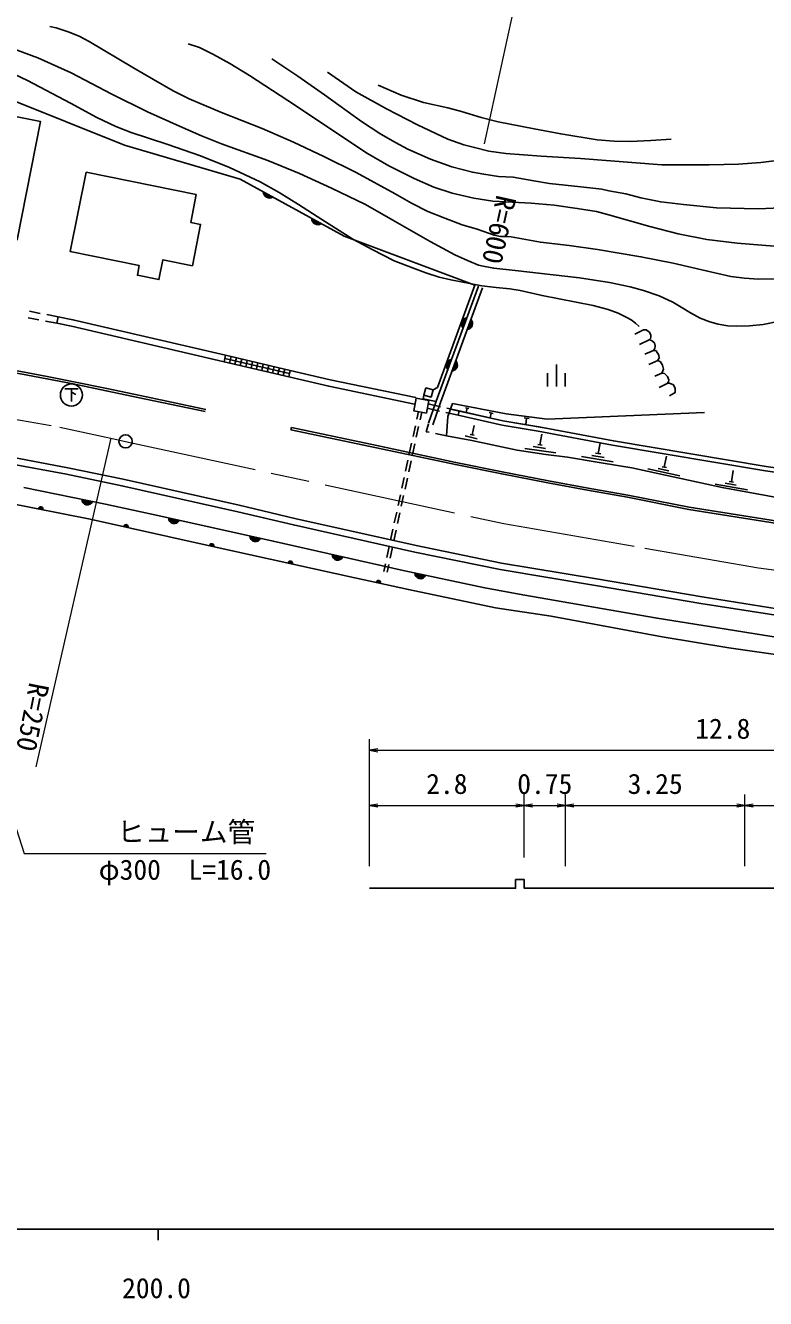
# Model space of a CAD drawing. Units: millimetres at full size, sheet at 1:1000, with parts at other scales. Extents: x 40000 to 680000, y 20000 to 380000.
# Drawn here: x 255972 to 323017, y 198715 to 314040 of the extents above; entities that cross this region are included whole.
import ezdxf
from ezdxf.enums import TextEntityAlignment as Align

# ---------------------------------------------------------------- set-up
doc = ezdxf.new("R2010")
doc.units = ezdxf.units.MM
doc.header["$LTSCALE"] = 1000
doc.linetypes.add('CHAIN', pattern=[18.5, 12, -1.5, 3.5, -1.5])
for name, color, linetype, lineweight in [('M-BGD', 7, 'Continuous', 25), ('M-BGD-EXST', 7, 'Continuous', 25), ('M-BMK', 2, 'CHAIN', 13), ('M-BMK-SRVR', 3, 'Continuous', 25), ('M-STR-HTXT', 7, 'Continuous', 13), ('M-STR-STRC', 7, 'Continuous', 25), ('M-TTL-BAND', 7, 'Continuous', 25)]:
    doc.layers.add(name, color=color, linetype=linetype, lineweight=lineweight)
doc.styles.add('ＭＳ ゴシック', font='')
doc.styles.get('ＭＳ ゴシック').set_extended_font_data('MS Gothic')

# ---------------------------------------------------------------- blocks, each defined once
blk = doc.blocks.new('open_arrow')
at = {"color": 0, "linetype": 'Continuous', "lineweight": -2}
blk.add_lwpolyline([(7.5, 1.25), (0, 0), (7.5, -1.25)], dxfattribs=at)

msp = doc.modelspace()

# ---------------------------------------------------------------- hatches: boundary and pattern name
at = {"layer": 'M-BGD'}
for points in [[(261073, 271116, 0.82183), (262044, 270918)], [(257551, 270162, 0.4608), (257400, 270431, 0.4608), (257157, 270240)], [(265275, 268547, 0.4608), (265130, 268820, 0.4608), (264883, 268635)], [(268946, 269425, 0.82183), (269913, 269211)], [(276314, 267794, 0.82183), (277281, 267580)], [(273038, 266823, 0.4608), (272893, 267096, 0.4608), (272646, 266910)], [(280152, 265253, 0.4608), (280007, 265526, 0.4608), (279760, 265340)], [(283763, 266114, 0.82183), (284729, 265895)], [(291250, 264431, 0.82183), (292220, 264227)], [(288142, 263492, 0.4608), (287996, 263765, 0.4608), (287749, 263578)]]:
    msp.add_hatch(color=256, dxfattribs=at).paths.add_polyline_path(points)

# ---------------------------------------------------------------- linework, layer by layer
for p, q in [((275432, 300125), (264934, 303196)), ((261481, 300748), (271448, 298739)), ((275432, 300125), (284839, 294942)), ((284839, 294942), (296689, 290528)), ((293289, 281236), (296689, 290528)), ((256211, 287559), (257193, 287373)), ((256324, 288148), (257306, 287962)), ((257782, 287261), (258825, 287062)), ((257896, 287850), (258937, 287652)), ((258825, 287062), (258937, 287652)), ((312478, 285556), (311600, 285128)), ((273962, 283577), (274099, 284161)), ((274030, 283869), (279887, 282506)), ((274098, 284161), (279955, 282798)), ((274462, 283460), (274598, 284045)), ((274949, 283347), (275085, 283931)), ((275436, 283234), (275572, 283818)), ((275923, 283120), (276059, 283705)), ((312875, 284609), (312091, 284257)), ((313261, 283703), (312434, 283317)), ((273962, 283577), (279819, 282214)), ((276410, 283007), (276546, 283592)), ((276897, 282894), (277033, 283478)), ((277384, 282781), (277520, 283365)), ((277871, 282667), (278007, 283252)), ((278358, 282554), (278494, 283138)), ((278845, 282441), (278981, 283025)), ((279332, 282327), (279468, 282912)), ((279819, 282214), (279955, 282798)), ((304070, 283338), (304070, 281338)), ((303270, 282538), (303270, 281338)), ((304870, 282538), (304870, 281338)), ((313624, 282545), (313003, 282258)), ((314117, 281617), (313386, 281242)), ((291987, 280219), (292059, 280564)), ((292904, 281044), (293289, 281236)), ((291987, 280219), (293181, 279978)), ((292370, 279360), (293483, 279111)), ((292441, 279754), (293562, 279503)), ((294148, 279372), (295268, 279120)), ((295181, 278730), (295268, 279120)), ((295831, 279395), (296142, 279335)), ((295986, 279365), (295910, 278977)), ((291573, 279062), (291422, 278365)), ((291866, 278997), (291715, 278301)), ((292269, 277236), (292477, 277939)), ((294068, 278979), (295181, 278730)), ((297982, 278968), (298335, 278899)), ((298158, 278933), (298072, 278492)), ((301136, 278487), (301600, 278429)), ((301368, 278458), (301295, 277878)), ((280027, 277411), (280068, 277607)), ((291295, 277778), (291083, 276801)), ((291588, 277714), (291376, 276737)), ((292530, 277185), (292269, 277236)), ((294101, 276879), (293119, 277070)), ((295811, 276858), (296906, 276588)), ((296244, 276997), (296620, 276923)), ((296432, 276960), (296633, 277790)), ((302580, 276048), (302748, 277007)), ((290956, 276215), (290744, 275237)), ((291249, 276151), (291038, 275173)), ((301208, 275733), (304013, 275319)), ((301967, 275905), (303078, 275708)), ((302390, 276072), (302771, 276023)), ((307865, 275267), (308046, 276190)), ((290617, 274651), (290406, 273674)), ((290910, 274587), (290699, 273610)), ((305062, 274932), (303118, 275160)), ((306342, 274979), (309226, 274501)), ((307286, 275084), (308403, 274894)), ((307625, 275304), (308105, 275229)), ((313838, 274030), (314036, 275032)), ((312357, 273880), (315264, 273251)), ((313283, 273917), (314261, 273697)), ((313645, 274068), (314031, 273992)), ((319919, 272702), (320082, 273711)), ((290278, 273087), (290067, 272110)), ((290572, 273023), (290360, 272046)), ((318444, 272500), (321371, 271973)), ((319368, 272570), (320354, 272384)), ((319725, 272733), (320113, 272671)), ((289940, 271524), (289728, 270546)), ((290233, 271460), (290021, 270482)), ((289601, 269960), (289389, 268983)), ((289894, 269896), (289682, 268919)), ((289262, 268396), (289050, 267419)), ((289555, 268332), (289343, 267355)), ((288923, 266833), (288711, 265855)), ((289216, 266769), (289004, 265791)), ((288584, 265269), (288433, 264571)), ((288877, 265205), (288726, 264509))]:
    msp.add_line(p, q, dxfattribs=at)
for points in [[(258183, 313956), (258753, 313838), (259841, 313473), (260829, 313080), (261748, 312576), (265701, 310244), (267580, 309140), (269366, 308122), (270799, 307394), (273743, 306168), (277427, 304694), (280263, 303483), (282996, 302180), (285918, 300717), (289472, 298777), (290940, 297937), (292427, 297200), (293954, 296569), (295538, 295992), (296895, 295596), (298420, 295034), (299004, 294934), (299606, 294934), (299984, 294889), (302622, 294409), (305233, 294114), (307796, 293741), (311733, 293083), (314657, 292499), (317642, 291822), (319870, 291312), (321109, 291156), (322385, 291061), (325143, 291099)], [(254898, 311934), (257082, 311095), (260107, 309745), (263803, 307829), (267038, 306223), (269930, 304927), (271935, 304051), (273739, 303332), (277920, 301817), (280809, 300645), (283690, 299303), (286788, 297835), (289267, 296404), (292633, 294458), (294866, 293254), (296027, 292749), (297027, 292338), (297439, 292235), (298400, 292052), (300332, 291837), (306158, 291174), (308885, 290750), (310750, 290377), (311949, 290022), (313390, 289533), (314631, 288961), (315371, 288530), (316223, 288021), (317085, 287532), (317966, 287178), (318731, 286973), (319593, 286838), (320430, 286799), (321571, 286831), (322800, 286954), (324279, 287262)], [(270708, 312367), (271737, 312041), (273010, 311406), (274500, 310580), (276264, 309512), (280422, 306796), (283274, 304896), (286954, 302441), (288881, 301329), (291173, 300185), (292972, 299399), (294615, 298856), (296595, 298393), (298323, 298121), (301784, 297928), (303861, 297758), (305959, 297474), (307711, 297174), (308712, 296919), (312542, 295822), (315096, 295178), (317710, 294643), (320441, 294307), (323808, 294057)], [(278286, 311015), (280649, 309444), (283061, 307756), (286420, 305350), (288177, 304182), (289482, 303432), (290605, 302833), (292668, 301917), (294591, 301229), (296463, 300742), (297492, 300557), (298838, 300362), (300149, 300302), (302025, 299971), (303446, 299722), (306270, 299416), (308174, 299199), (308809, 299072), (310354, 298779), (311716, 298428), (313527, 298054), (315572, 297809), (318562, 297523), (322354, 297427), (328476, 297688)], [(264934, 303196), (254242, 307485), (249591, 309733)], [(253790, 310186), (256157, 309043), (260040, 307001), (262453, 305695), (264170, 304894), (265538, 304342), (268786, 303287), (271825, 302220), (274446, 301165), (277227, 299885), (278942, 298913), (280698, 297834), (282808, 296466), (285631, 294693), (287382, 293736), (289388, 292732), (291031, 292078), (292235, 291637), (293448, 291232), (294512, 290983), (297326, 290463), (298609, 290307), (299849, 290195), (300793, 290025), (302775, 289576), (307390, 288660), (308774, 288303), (309652, 287977), (310464, 287596), (310851, 287370), (311238, 287061), (311558, 286779)], [(283347, 309818), (285915, 308034), (288671, 306478), (291477, 305025), (294231, 303749), (295700, 303221), (296640, 302972), (297965, 302646), (299494, 302452), (302690, 302202), (306260, 301991), (313635, 301406), (317902, 301416), (320563, 301484), (322595, 301619), (327360, 302222)], [(287917, 308646), (290022, 307733), (292038, 307074), (294231, 306579), (295487, 306259), (297265, 305712), (298809, 305324), (302062, 304676), (304466, 304211), (307770, 303680), (309307, 303560), (310764, 303539), (312612, 303634), (314453, 303728)], [(261481, 300748), (260029, 293551), (266286, 292289), (266111, 291418), (268060, 291021), (268426, 292819), (271092, 292276), (271840, 296022), (270941, 296201), (271448, 298739)], [(296999, 290415), (293193, 280014), (292497, 278007)], [(292875, 277876), (293570, 279879), (297375, 290277)], [(258942, 287651), (260278, 287385), (274099, 284161)], [(258825, 287062), (260151, 286799), (273962, 283577)], [(311184, 286079), (311970, 286474), (312212, 286455), (312501, 286269), (312618, 285990), (312618, 285794), (312590, 285668), (312478, 285556), (312691, 285504), (312944, 285288), (313014, 285012), (312996, 284788), (312875, 284609), (313115, 284557), (313355, 284186), (313377, 283905), (313302, 283774), (313261, 283703), (313500, 283577), (313696, 283272), (313771, 282898), (313711, 282741), (313624, 282545), (313853, 282519), (314140, 282251), (314249, 281941), (314223, 281764), (314117, 281617), (314330, 281624), (314676, 281478), (314842, 281146), (314828, 280890), (314815, 280788), (314308, 280482)], [(272262, 279064), (266889, 280189), (263294, 280944), (260309, 281567), (257910, 282042), (255511, 282487), (253100, 282904), (249501, 283493)], [(272303, 279260), (266930, 280384), (263335, 281139), (260349, 281763), (257948, 282238), (255546, 282684), (253134, 283101), (249534, 283690)], [(279956, 282798), (283584, 281950), (291347, 280326)], [(279819, 282214), (283455, 281364), (291224, 279739)], [(294664, 279800), (294239, 278614), (294101, 276879)], [(303130, 277562), (299233, 278232), (294484, 279296)], [(294664, 279800), (299530, 278846), (303245, 278378)], [(294664, 279800), (299530, 278846), (303245, 278378), (317477, 278991)], [(295268, 279120), (299233, 278232), (302486, 277685), (309236, 276401), (323071, 274092), (333355, 272600), (344834, 271306), (356786, 270208), (361261, 269753), (375754, 267947), (381477, 267194), (387998, 266752), (392394, 266487), (394476, 268398), (397782, 267775), (408982, 265295), (415555, 263773)], [(295181, 278730), (299156, 277840), (302416, 277291), (309166, 276007), (323009, 273697), (333304, 272203), (344793, 270908), (356748, 269810), (361216, 269355), (375704, 267551), (381437, 266796), (387973, 266353), (392539, 266077), (394599, 267967), (397702, 267383), (408893, 264904), (415542, 263366)], [(310516, 271307), (306902, 271933), (303307, 272598), (299114, 273412), (294921, 274268), (287759, 275783), (280027, 277411)], [(310551, 271504), (306937, 272130), (303345, 272794), (299153, 273608), (294962, 274464), (287801, 275978), (280068, 277607)], [(294101, 276879), (296400, 276430), (300520, 275574), (303118, 275160)], [(254880, 274901), (259804, 273973), (264829, 272930), (275339, 270576), (280385, 269387), (291377, 266924), (299090, 265333), (307703, 263907), (317265, 262271), (324820, 261084), (331420, 260210), (338795, 259281), (344338, 258652), (354916, 257670), (364255, 256998), (384366, 255876)], [(305062, 274932), (308134, 274424), (310894, 273965)], [(254773, 274311), (259688, 273384), (264703, 272344), (275205, 269991), (280250, 268802), (291251, 266337), (298980, 264743), (307603, 263316), (317167, 261679), (324734, 260490), (331343, 259615), (338724, 258685), (344276, 258056), (354867, 257072), (364217, 256400), (384333, 255277)], [(310894, 273965), (319086, 272194), (327357, 270679), (334421, 269725), (341106, 268863), (354887, 267466), (362930, 266883), (365840, 266638), (370986, 266495), (392501, 266081), (409683, 264185), (413977, 263728)], [(255810, 272188), (263213, 270680), (268224, 269585), (278420, 267328), (290191, 264654), (297590, 263096), (301022, 262456), (313199, 260341), (319463, 259337), (325292, 258419), (331367, 257576), (337952, 256712), (341972, 256238), (347397, 255672), (356188, 254875), (368311, 254040), (383907, 253200)], [(254181, 270830), (261833, 269312), (272536, 266934), (285809, 264005), (290668, 262937), (298553, 261299), (303597, 260515), (313638, 258665), (319705, 257669), (332130, 255876), (343093, 254602), (357551, 253288), (374741, 252296), (397976, 251097), (438518, 249051), (460678, 247954), (471768, 247889), (478947, 248039), (483635, 248309), (488866, 248784), (495044, 249518)], [(287152, 235876), (300376, 235876), (300376, 236664), (301152, 236664), (301152, 235876), (341152, 235876), (341152, 236947), (351152, 236947)]]:
    msp.add_lwpolyline(points, dxfattribs=at)
for points in [[(250638, 306655), (248519, 295949), (255223, 294621), (257343, 305328)], [(291352, 280289), (291143, 279140), (292292, 278932), (292501, 280080)], [(292242, 281226), (292059, 280564), (292722, 280382), (292904, 281044)]]:
    msp.add_lwpolyline(points, close=True, dxfattribs=at)
for centre, radius, start, end in [((278075, 298974), 567, 179.21653, 303.07156), ((278075, 298974), 453, 187.17593, 295.11217), ((278075, 298974), 340, 202.8013, 279.4868), ((282454, 296561), 567, 179.21653, 303.07156), ((282454, 296561), 453, 187.17593, 295.11217), ((282454, 296561), 340, 202.8013, 279.4868), ((296034, 287001), 567, 97.97408, 221.82911), ((296034, 287001), 453, 105.93347, 213.86971), ((296034, 287001), 340, 121.55884, 198.24434), ((295909, 287048), 567, 277.97408, 41.82911), ((295909, 287048), 453, 285.93347, 33.86971), ((295909, 287048), 340, 301.55884, 18.24434), ((294659, 283244), 567, 97.97408, 221.82911), ((294659, 283244), 453, 105.93347, 213.86971), ((294659, 283244), 340, 121.55884, 198.24434), ((294535, 283292), 567, 277.97408, 41.82911), ((294535, 283292), 453, 285.93347, 33.86971), ((294535, 283292), 340, 301.55884, 18.24434), ((261578, 271113), 505, 179.65669, 337.31488), ((257360, 270232), 203, 339.81655, 177.73994), ((265086, 268622), 203, 338.51293, 176.43632), ((269451, 269413), 505, 178.69109, 336.34929), ((276818, 267783), 505, 178.69109, 336.34929), ((272849, 266898), 203, 338.59071, 176.51409), ((279963, 265327), 203, 338.59071, 176.51409), ((284268, 266100), 505, 178.37022, 336.02841), ((291755, 264424), 505, 179.28458, 336.94277), ((287952, 263566), 203, 338.65182, 176.57521)]:
    msp.add_arc(centre, radius, start, end, dxfattribs=at)
at = {"layer": 'M-BGD-EXST'}
for p, q in [((259534, 281115), (260734, 281115)), ((260134, 281115), (260134, 279965)), ((260134, 280815), (260534, 280615))]:
    msp.add_line(p, q, dxfattribs=at)
msp.add_circle((260134, 280565), 1000, dxfattribs=at)
at = {"layer": 'M-BMK'}
msp.add_lwpolyline([(246482, 279886), (259080, 277650), (263720, 276643), (265044, 276365), (299298, 268922), (312091, 266696), (322393, 264912), (331682, 263641), (340609, 262522), (352637, 261368), (364650, 260484), (372429, 260012), (457352, 255615), (464474, 255476), (473128, 255443), (484941, 255999), (495646, 257234), (502995, 258412), (532603, 263698), (540511, 265442), (548498, 267961), (555761, 270905), (562633, 274303)], dxfattribs=at)
at = {"layer": 'M-BMK-SRVR'}
msp.add_circle((265044, 276365), 600, dxfattribs=at)
at = {"layer": 'M-STR-HTXT'}
for p, q in [((297547, 303303), (300111, 315103)), ((263720, 276643), (256921, 246890)), ((287152, 237876), (287152, 249376)), ((287152, 248376), (351152, 248376)), ((287152, 237876), (287152, 244376)), ((287152, 243376), (301152, 243376)), ((301152, 238664), (301152, 244376)), ((301152, 238664), (301152, 244376)), ((301152, 243376), (304902, 243376)), ((304902, 237876), (304902, 244376)), ((304902, 237876), (304902, 244376)), ((304902, 243376), (321152, 243376)), ((321152, 237876), (321152, 244376)), ((321152, 237876), (321152, 244376)), ((321152, 243376), (337402, 243376))]:
    msp.add_line(p, q, dxfattribs=at)
msp.add_lwpolyline([(244650, 273984), (255855, 239022), (277777, 239022)], dxfattribs=at)
at = {"layer": 'M-STR-STRC'}
for points in [[(310516, 271307), (316073, 270191), (326550, 268545), (333997, 267526), (341408, 266622), (349528, 265764), (359828, 264853), (370936, 264132), (381950, 263575), (408584, 262218), (416547, 261782), (430627, 261091), (445142, 260313), (456759, 259731), (468070, 259540), (474932, 259523), (481190, 259811), (485238, 260010), (491797, 260662), (496016, 261256)], [(310551, 271504), (316107, 270389), (326579, 268743), (334023, 267724), (341431, 266821), (349548, 265964), (359844, 265052), (370947, 264332), (381960, 263775), (408595, 262418), (416557, 261982), (430637, 261291), (445152, 260513), (456766, 259931), (468072, 259740), (474928, 259723), (481180, 260011), (485224, 260210), (491773, 260861)]]:
    msp.add_lwpolyline(points, dxfattribs=at)
at = {"layer": 'M-TTL-BAND'}
for p, q in [((40000, 205000), (579000, 205000)), ((268000, 205000), (268000, 204000))]:
    msp.add_line(p, q, dxfattribs=at)

# ---------------------------------------------------------------- block references
at = {"layer": 'M-STR-HTXT', "xscale": 100, "yscale": 100}
for p in [(287152, 248376), (287152, 243376), (301152, 243376), (304902, 243376), (321152, 243376)]:
    msp.add_blockref('open_arrow', p, dxfattribs=at)
at = {"layer": 'M-STR-HTXT', "xscale": 100, "yscale": 100, "rotation": 180}
for p in [(301152, 243376), (304902, 243376), (321152, 243376)]:
    msp.add_blockref('open_arrow', p, dxfattribs=at)

# ---------------------------------------------------------------- texts
at = {"layer": 'M-STR-HTXT', "style": 'ＭＳ ゴシック'}
for s, rotation, p in [('R=600', 257.599, (297457, 295848)), ('R=250', 258.742, (255196, 251662))]:
    msp.add_text(s, height=1833, rotation=rotation, dxfattribs=at).set_placement(p, align=Align.BOTTOM_CENTER)
for s, p in [('12.8', (316652, 248876)), ('2.8', (292277, 243876)), ('0.75', (300527, 243876)), ('3.25', (310527, 243876)), ('ヒューム管', (264277, 239522))]:
    msp.add_text(s, height=1833, dxfattribs=at).set_placement(p, align=Align.BOTTOM_LEFT)
msp.add_text('φ300\u3000L=16.0', height=1833, dxfattribs=at).set_placement((270417, 236100), align=Align.BOTTOM_CENTER)
at = {"layer": 'M-TTL-BAND', "style": 'ＭＳ ゴシック'}
msp.add_text('200.0', height=1833, dxfattribs=at).set_placement((267844, 198195), align=Align.BOTTOM_CENTER)

doc.saveas('drawing.dxf')
